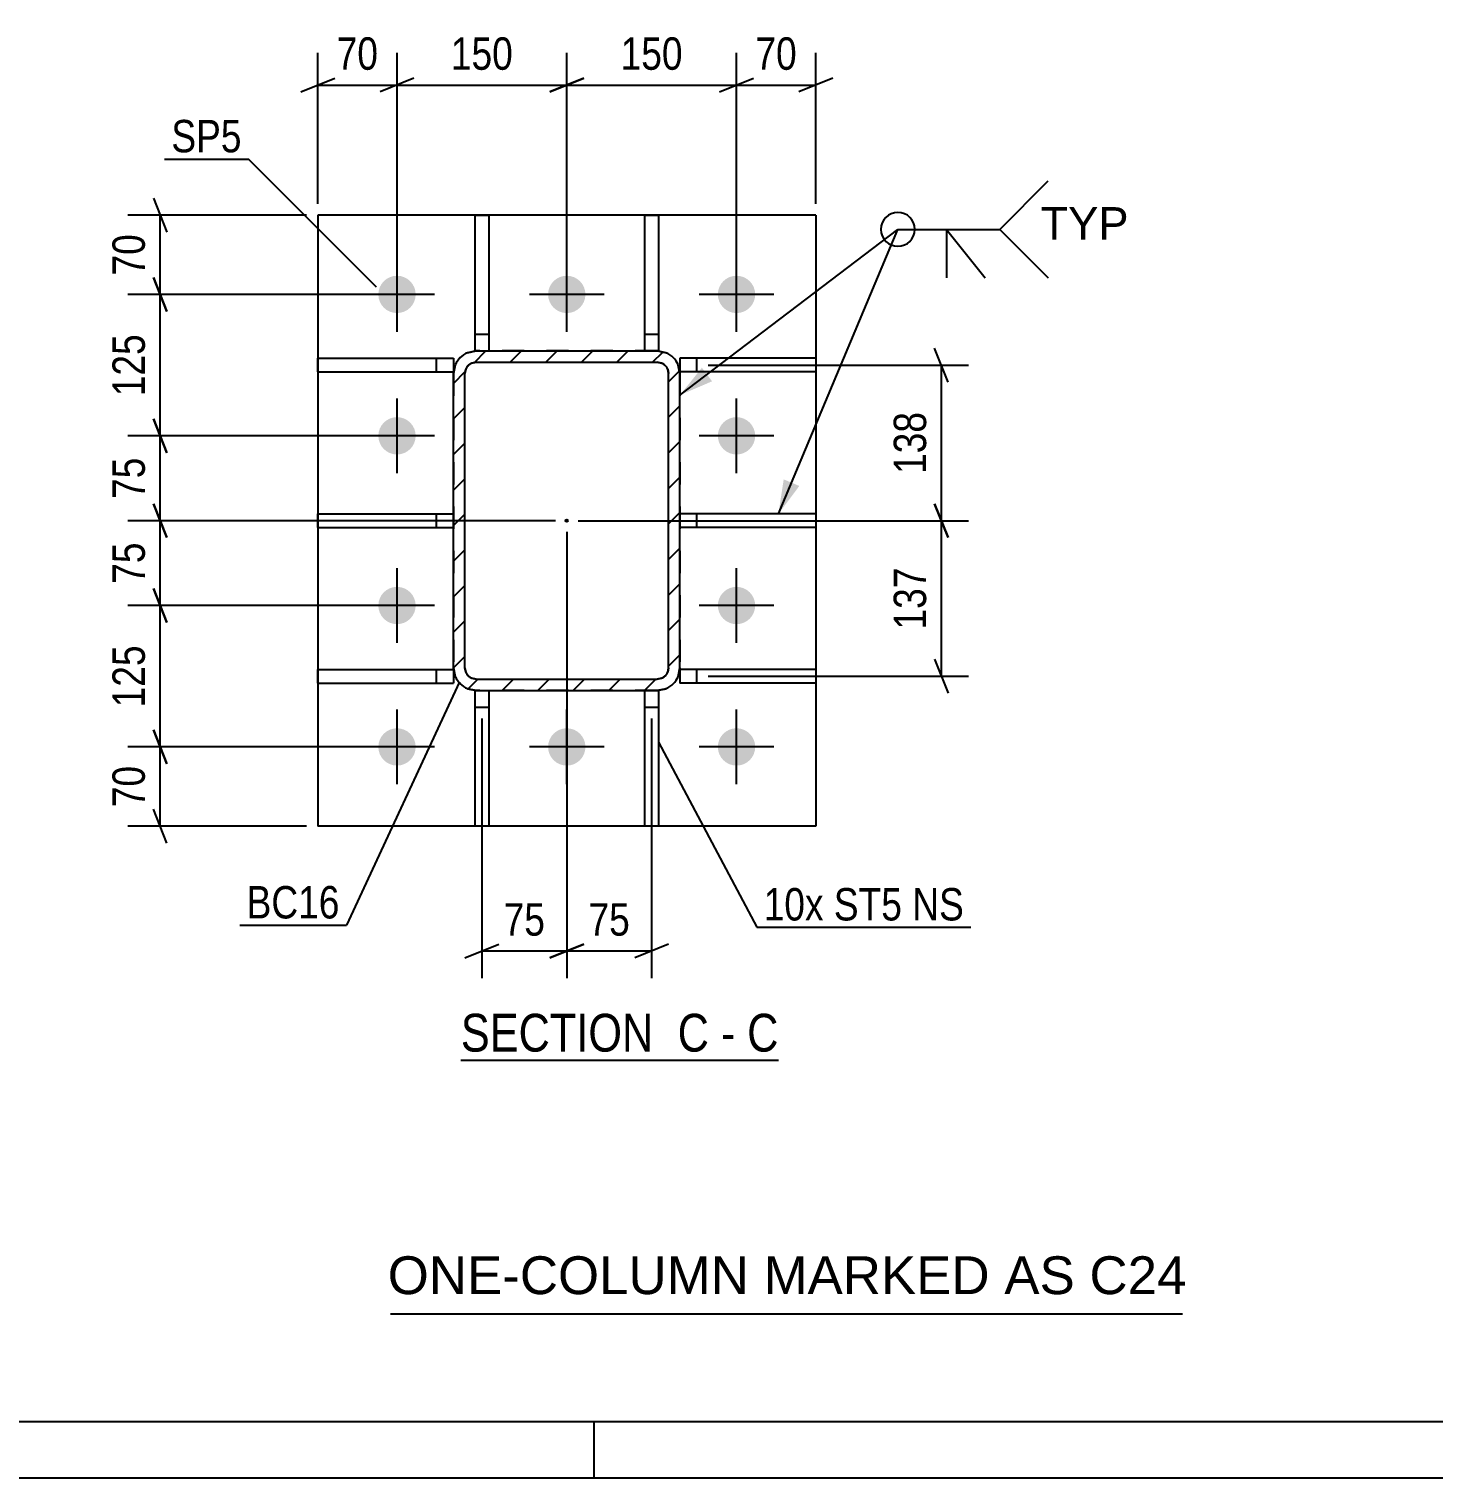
# Model space of a CAD drawing. Header units: millimetres. Extents: x -147 to 447, y -184 to 236.
# Drawn here: x -22.6 to 101.5, y -183.9 to -55.8 of the extents above; entities that cross this region are included whole.
import ezdxf

# ---------------------------------------------------------------- set-up
doc = ezdxf.new("R2010")
doc.units = ezdxf.units.MM
doc.linetypes.add('DXK_LINE_DOT2', pattern=[3.9198, 1.9599, -1.9599])
doc.linetypes.add('DXK_LINE_DOT3', pattern=[5.9187, 2.979, -0.9799, 0.9799, -0.9799])
doc.styles.add('Arial', font='arial.ttf', dxfattribs={"height": 0.2})
doc.styles.add('Arial Narrow', font='ARIALN.TTF', dxfattribs={"height": 0.2})

# ---------------------------------------------------------------- blocks, each defined once
blk = doc.blocks.new('Unknown-284876408-1134')
at = {"color": 5, "linetype": 'Continuous'}
for p, q in [((-141.62, -178.85), (442.38, -178.85)), ((27.38, -183.85), (27.38, -178.85)), ((-146.62, -183.85), (447.38, -183.85))]:
    blk.add_line(p, q, dxfattribs=at)
blk = doc.blocks.new('Unknown-284876408-13 - 7212')
at = {"color": 6, "linetype": 'Continuous'}
blk.add_line((15.6, -146.91), (43.67, -146.91), dxfattribs=at)
at = {"color": 0, "linetype": 'Continuous'}
for points in [[(33.71, -146.16), (33.71, -142.66), (15.6, -142.66), (15.6, -146.16)], [(37.53, -146.16), (37.53, -142.66), (34.76, -142.66), (34.76, -146.16)], [(39.85, -146.16), (39.85, -142.66), (38.58, -142.66), (38.58, -146.16)], [(43.67, -146.16), (43.67, -142.66), (40.9, -142.66), (40.9, -146.16)]]:
    blk.add_wipeout(points, dxfattribs=at)
at = {"color": 7, "linetype": 'Continuous', "style": 'Arial Narrow'}
for s, p in [('SECTION ', (15.6, -146.16)), ('C', (34.76, -146.16)), ('C', (40.9, -146.16)), ('-', (38.58, -146.16))]:
    blk.add_text(s, height=3.34, dxfattribs=at).set_placement(p)
blk = doc.blocks.new('Part-284876408-7265 - 7212')
at = {"color": 2, "linetype": 'Continuous'}
for p, q in [((2.96, -99.83), (2.96, -98.63)), ((2.96, -98.63), (14.96, -98.63)), ((2.96, -99.83), (14.96, -99.83))]:
    blk.add_line(p, q, dxfattribs=at)
at = {"color": 7, "linetype": 'DXK_LINE_DOT2'}
for p, q in [((13.46, -99.83), (13.46, -98.63)), ((14.96, -98.63), (14.96, -99.83))]:
    blk.add_line(p, q, dxfattribs=at)
blk = doc.blocks.new('Part-284876408-7266 - 7212')
at = {"color": 2, "linetype": 'Continuous'}
for p, q in [((2.96, -86.08), (2.96, -84.88)), ((2.96, -84.88), (14.96, -84.88)), ((14.96, -84.88), (14.96, -86.08)), ((2.96, -86.08), (14.96, -86.08))]:
    blk.add_line(p, q, dxfattribs=at)
at = {"color": 7, "linetype": 'DXK_LINE_DOT2'}
blk.add_line((13.46, -86.08), (13.46, -84.88), dxfattribs=at)
blk = doc.blocks.new('Part-284876408-7234 - 7212')
at = {"linetype": 'Continuous'}
h = blk.add_hatch(dxfattribs=at)
h.set_pattern_fill('', scale=0.7, style=0, pattern_type=0)
h.set_pattern_definition([(45, (14.9613, -112.2338), (-1.57154, 1.57154), [])])
h.paths.add_polyline_path([(14.96, -86.23), (14.96, -112.23), (15.11, -113), (15.55, -113.65), (16.2, -114.08), (16.96, -114.23), (32.96, -114.23), (33.73, -114.08), (34.38, -113.65), (34.81, -113), (34.96, -112.23), (34.96, -86.23), (34.81, -85.47), (34.38, -84.82), (33.73, -84.39), (32.96, -84.23), (16.96, -84.23), (16.2, -84.39), (15.55, -84.82), (15.11, -85.47)])
h.paths.add_polyline_path([(16.25, -85.53), (16.58, -85.31), (16.96, -85.23), (32.96, -85.23), (33.34, -85.31), (33.67, -85.53), (33.89, -85.85), (33.96, -86.23), (33.96, -112.23), (33.89, -112.62), (33.67, -112.94), (33.34, -113.16), (32.96, -113.23), (16.96, -113.23), (16.58, -113.16), (16.25, -112.94), (16.04, -112.62), (15.96, -112.23), (15.96, -86.23), (16.04, -85.85)])
blk.add_hatch(color=246, dxfattribs=at).paths.add_polyline_path([(24.96, -99.33, -1), (24.96, -99.13, -1)])
at = {"color": 7, "linetype": 'DXK_LINE_DOT2'}
for p, q in [((16.2, -84.39), (16.96, -84.23)), ((32.96, -84.23), (16.96, -84.23)), ((32.96, -84.23), (33.73, -84.39)), ((14.96, -86.23), (15.11, -85.47)), ((16.96, -85.23), (16.58, -85.31)), ((16.96, -85.23), (32.96, -85.23)), ((33.34, -85.31), (32.96, -85.23)), ((34.81, -85.47), (34.96, -86.23)), ((14.96, -86.23), (14.96, -112.23)), ((16.04, -85.85), (15.96, -86.23)), ((15.96, -112.23), (15.96, -86.23)), ((33.96, -86.23), (33.89, -85.85)), ((33.96, -112.23), (33.96, -86.23)), ((34.96, -86.23), (34.96, -112.23)), ((15.11, -113), (14.96, -112.23)), ((15.96, -112.23), (16.04, -112.62)), ((33.89, -112.62), (33.96, -112.23)), ((34.96, -112.23), (34.81, -113)), ((16.58, -113.16), (16.96, -113.23)), ((16.96, -113.23), (32.96, -113.23)), ((32.96, -113.23), (33.34, -113.16)), ((16.96, -114.23), (16.2, -114.08)), ((32.96, -114.23), (16.96, -114.23)), ((33.73, -114.08), (32.96, -114.23))]:
    blk.add_line(p, q, dxfattribs=at)
at = {"color": 2, "linetype": 'Continuous'}
for p, q in [((16.96, -84.23), (16.2, -84.39)), ((16.96, -84.23), (32.96, -84.23)), ((33.73, -84.39), (32.96, -84.23)), ((15.11, -85.47), (14.96, -86.23)), ((16.58, -85.31), (16.96, -85.23)), ((16.96, -85.23), (32.96, -85.23)), ((32.96, -85.23), (33.34, -85.31)), ((34.96, -86.23), (34.81, -85.47)), ((14.96, -112.23), (14.96, -86.23)), ((15.96, -86.23), (16.04, -85.85)), ((15.96, -112.23), (15.96, -86.23)), ((33.89, -85.85), (33.96, -86.23)), ((33.96, -112.23), (33.96, -86.23)), ((34.96, -112.23), (34.96, -86.23)), ((14.96, -112.23), (15.11, -113)), ((16.04, -112.62), (15.96, -112.23)), ((33.96, -112.23), (33.89, -112.62)), ((34.81, -113), (34.96, -112.23)), ((16.96, -113.23), (16.58, -113.16)), ((16.96, -113.23), (32.96, -113.23)), ((33.34, -113.16), (32.96, -113.23)), ((16.2, -114.08), (16.96, -114.23)), ((16.96, -114.23), (32.96, -114.23)), ((32.96, -114.23), (33.73, -114.08))]:
    blk.add_line(p, q, dxfattribs=at)
at = {"color": 7, "linetype": 'DXK_LINE_DOT3'}
blk.add_line((24.96, -99.23), (24.96, -99.23), dxfattribs=at)
at = {"color": 246, "linetype": 'DXK_LINE_DOT2'}
blk.add_line((24.96, -99.23), (24.96, -99.23), dxfattribs=at)
at = {"color": 246, "linetype": 'Continuous'}
blk.add_circle((24.96, -99.23), 0.1, dxfattribs=at)
at = {"color": 7, "linetype": 'DXK_LINE_DOT2'}
for centre, radius, start, end in [((16.96, -86.23), 2, 112.5, 157.5), ((32.96, -86.23), 2, 22.5, 67.5), ((16.96, -86.23), 1, 112.5, 157.5), ((32.96, -86.23), 1, 22.5, 67.5), ((16.96, -112.23), 1, 202.5, 247.5), ((32.96, -112.23), 1, 292.5, 337.5), ((16.96, -112.23), 2, 202.5, 247.5), ((32.96, -112.23), 2, 292.5, 337.5)]:
    blk.add_arc(centre, radius, start, end, dxfattribs=at)
at = {"color": 2, "linetype": 'Continuous'}
for centre, radius, start, end in [((16.96, -86.23), 2, 112.5, 157.5), ((32.96, -86.23), 2, 22.5, 67.5), ((16.96, -86.23), 1, 112.5, 157.5), ((32.96, -86.23), 1, 22.5, 67.5), ((16.96, -112.23), 1, 202.5, 247.5), ((32.96, -112.23), 1, 292.5, 337.5), ((16.96, -112.23), 2, 202.5, 247.5), ((32.96, -112.23), 2, 292.5, 337.5)]:
    blk.add_arc(centre, radius, start, end, dxfattribs=at)
blk = doc.blocks.new('Part-284876408-7261 - 7212')
at = {"color": 2, "linetype": 'Continuous'}
for p, q in [((31.86, -126.23), (31.86, -114.23)), ((32.96, -114.23), (33.06, -114.23)), ((33.06, -114.23), (33.06, -126.23)), ((33.06, -126.23), (31.86, -126.23))]:
    blk.add_line(p, q, dxfattribs=at)
at = {"color": 7, "linetype": 'DXK_LINE_DOT2'}
for p, q in [((33.06, -114.23), (31.86, -114.23)), ((31.86, -115.73), (33.06, -115.73))]:
    blk.add_line(p, q, dxfattribs=at)
blk = doc.blocks.new('Part-284876408-7237 - 7212')
at = {"color": 2, "linetype": 'Continuous'}
for p, q in [((2.96, -72.23), (2.96, -126.23)), ((46.96, -72.23), (2.96, -72.23)), ((46.96, -72.23), (46.96, -126.23)), ((46.96, -126.23), (2.96, -126.23))]:
    blk.add_line(p, q, dxfattribs=at)
blk = doc.blocks.new('Part-284876408-7262 - 7212')
at = {"color": 2, "linetype": 'Continuous'}
for p, q in [((16.86, -114.23), (16.96, -114.23)), ((16.86, -126.23), (16.86, -114.23)), ((18.06, -114.23), (18.06, -126.23)), ((18.06, -126.23), (16.86, -126.23))]:
    blk.add_line(p, q, dxfattribs=at)
at = {"color": 7, "linetype": 'DXK_LINE_DOT2'}
for p, q in [((16.86, -114.23), (18.06, -114.23)), ((16.86, -115.73), (18.06, -115.73))]:
    blk.add_line(p, q, dxfattribs=at)
blk = doc.blocks.new('Part-284876408-7263 - 7212')
at = {"color": 2, "linetype": 'Continuous'}
for p, q in [((31.86, -84.23), (31.86, -72.23)), ((31.86, -72.23), (33.06, -72.23)), ((33.06, -72.23), (33.06, -84.23)), ((33.06, -84.23), (32.96, -84.23))]:
    blk.add_line(p, q, dxfattribs=at)
at = {"color": 7, "linetype": 'DXK_LINE_DOT2'}
for p, q in [((31.86, -82.73), (33.06, -82.73)), ((32.96, -84.23), (31.86, -84.23))]:
    blk.add_line(p, q, dxfattribs=at)
blk = doc.blocks.new('Part-284876408-7264 - 7212')
at = {"color": 2, "linetype": 'Continuous'}
for p, q in [((16.86, -84.23), (16.86, -72.23)), ((16.86, -72.23), (18.06, -72.23)), ((18.06, -72.23), (18.06, -84.23)), ((16.86, -84.23), (16.96, -84.23))]:
    blk.add_line(p, q, dxfattribs=at)
at = {"color": 7, "linetype": 'DXK_LINE_DOT2'}
for p, q in [((16.86, -82.73), (18.06, -82.73)), ((16.96, -84.23), (18.06, -84.23))]:
    blk.add_line(p, q, dxfattribs=at)
blk = doc.blocks.new('Part-284876408-7267 - 7212')
at = {"color": 2, "linetype": 'Continuous'}
for p, q in [((2.96, -113.58), (2.96, -112.38)), ((2.96, -112.38), (14.96, -112.38)), ((14.96, -112.38), (14.96, -113.58)), ((2.96, -113.58), (14.96, -113.58))]:
    blk.add_line(p, q, dxfattribs=at)
at = {"color": 7, "linetype": 'DXK_LINE_DOT2'}
blk.add_line((13.46, -113.58), (13.46, -112.38), dxfattribs=at)
blk = doc.blocks.new('Part-284876408-7268 - 7212')
at = {"color": 2, "linetype": 'Continuous'}
for p, q in [((46.96, -98.63), (34.96, -98.63)), ((46.96, -99.83), (34.96, -99.83)), ((46.96, -98.63), (46.96, -99.83))]:
    blk.add_line(p, q, dxfattribs=at)
at = {"color": 7, "linetype": 'DXK_LINE_DOT2'}
for p, q in [((34.96, -98.63), (34.96, -99.83)), ((36.46, -99.83), (36.46, -98.63))]:
    blk.add_line(p, q, dxfattribs=at)
blk = doc.blocks.new('Part-284876408-7269 - 7212')
at = {"color": 2, "linetype": 'Continuous'}
for p, q in [((46.96, -84.88), (34.96, -84.88)), ((34.96, -84.88), (34.96, -86.08)), ((46.96, -84.88), (46.96, -86.08)), ((46.96, -86.08), (34.96, -86.08))]:
    blk.add_line(p, q, dxfattribs=at)
at = {"color": 7, "linetype": 'DXK_LINE_DOT2'}
blk.add_line((36.46, -86.08), (36.46, -84.88), dxfattribs=at)
blk = doc.blocks.new('Part-284876408-7270 - 7212')
at = {"color": 2, "linetype": 'Continuous'}
for p, q in [((46.96, -112.38), (34.96, -112.38)), ((34.96, -112.38), (34.96, -113.58)), ((46.96, -112.38), (46.96, -113.58)), ((46.96, -113.58), (34.96, -113.58))]:
    blk.add_line(p, q, dxfattribs=at)
at = {"color": 7, "linetype": 'DXK_LINE_DOT2'}
blk.add_line((36.46, -113.58), (36.46, -112.38), dxfattribs=at)
blk = doc.blocks.new('Bolt-284876408-7284 - 7212')
at = {"linetype": 'Continuous'}
for points in [[(8.31, -79.23, -1), (11.61, -79.23, -1)], [(23.31, -79.23, -1), (26.61, -79.23, -1)], [(38.31, -79.23, -1), (41.61, -79.23, -1)], [(8.31, -91.73, -1), (11.61, -91.73, -1)], [(38.31, -91.73, -1), (41.61, -91.73, -1)], [(8.31, -106.73, -1), (11.61, -106.73, -1)], [(38.31, -106.73, -1), (41.61, -106.73, -1)], [(8.31, -119.23, -1), (11.61, -119.23, -1)], [(23.31, -119.23, -1), (26.61, -119.23, -1)], [(38.31, -119.23, -1), (41.61, -119.23, -1)]]:
    blk.add_hatch(color=1, dxfattribs=at).paths.add_polyline_path(points)
at = {"color": 1, "linetype": 'Continuous'}
for p, q in [((9.96, -82.53), (9.96, -75.93)), ((24.96, -82.53), (24.96, -75.93)), ((39.96, -82.53), (39.96, -75.93)), ((13.26, -79.23), (6.66, -79.23)), ((28.26, -79.23), (21.66, -79.23)), ((43.26, -79.23), (36.66, -79.23)), ((9.96, -95.03), (9.96, -88.43)), ((39.96, -95.03), (39.96, -88.43)), ((13.26, -91.73), (6.66, -91.73)), ((43.26, -91.73), (36.66, -91.73)), ((9.96, -110.03), (9.96, -103.43)), ((39.96, -110.03), (39.96, -103.43)), ((13.26, -106.73), (6.66, -106.73)), ((43.26, -106.73), (36.66, -106.73)), ((9.96, -122.53), (9.96, -115.93)), ((24.96, -122.53), (24.96, -115.93)), ((39.96, -122.53), (39.96, -115.93)), ((13.26, -119.23), (6.66, -119.23)), ((28.26, -119.23), (21.66, -119.23)), ((43.26, -119.23), (36.66, -119.23))]:
    blk.add_line(p, q, dxfattribs=at)
blk = doc.blocks.new('StraightDimension-284876408-8996 - 7212')
at = {"color": 7, "linetype": 'Continuous'}
for p, q in [((-11.57, -117.73), (-10.37, -120.73)), ((8.96, -119.23), (-13.82, -119.23)), ((-10.97, -126.23), (-10.97, -119.23)), ((-10.37, -127.73), (-11.57, -124.73)), ((1.96, -126.23), (-13.82, -126.23))]:
    blk.add_line(p, q, dxfattribs=at)
at = {"color": 0}
blk.add_wipeout([(-11.72, -120.31), (-15.92, -120.31), (-15.92, -125.16), (-11.72, -125.16)], dxfattribs=at)
at = {"color": 3, "style": 'Arial Narrow'}
blk.add_text('70', height=2.863, rotation=90.0002, dxfattribs=at).set_placement((-12.32, -124.56))
blk = doc.blocks.new('StraightDimension-284876408-9064 - 7212')
at = {"color": 7, "linetype": 'Continuous'}
for p, q in [((58.66, -100.73), (57.46, -97.73)), ((25.96, -99.23), (60.46, -99.23)), ((58.06, -112.98), (58.06, -99.23)), ((57.46, -111.48), (58.66, -114.48)), ((37.46, -112.98), (60.46, -112.98))]:
    blk.add_line(p, q, dxfattribs=at)
at = {"color": 0}
blk.add_wipeout([(57.31, -102.77), (53.11, -102.77), (53.11, -109.45), (57.31, -109.45)], dxfattribs=at)
at = {"color": 3, "style": 'Arial Narrow'}
blk.add_text('137', height=2.863, rotation=90.0002, dxfattribs=at).set_placement((56.71, -108.85))
blk = doc.blocks.new('StraightDimension-284876408-8993 - 7212')
at = {"color": 7, "linetype": 'Continuous'}
for p, q in [((-11.57, -90.23), (-10.37, -93.23)), ((8.96, -91.73), (-13.82, -91.73)), ((-10.97, -99.23), (-10.97, -91.73)), ((-10.37, -100.73), (-11.57, -97.73)), ((23.96, -99.23), (-13.82, -99.23))]:
    blk.add_line(p, q, dxfattribs=at)
at = {"color": 0}
blk.add_wipeout([(-11.72, -93.06), (-15.92, -93.06), (-15.92, -97.91), (-11.72, -97.91)], dxfattribs=at)
at = {"color": 3, "style": 'Arial Narrow'}
blk.add_text('75', height=2.863, rotation=90.0002, dxfattribs=at).set_placement((-12.32, -97.31))
blk = doc.blocks.new('StraightDimension-284876408-8992 - 7212')
at = {"color": 7, "linetype": 'Continuous'}
for p, q in [((-11.57, -77.73), (-10.37, -80.73)), ((8.96, -79.23), (-13.82, -79.23)), ((-10.97, -91.73), (-10.97, -79.23)), ((-10.37, -93.23), (-11.57, -90.23)), ((8.96, -91.73), (-13.82, -91.73))]:
    blk.add_line(p, q, dxfattribs=at)
at = {"color": 0}
blk.add_wipeout([(-11.72, -82.14), (-15.92, -82.14), (-15.92, -88.83), (-11.72, -88.83)], dxfattribs=at)
at = {"color": 3, "style": 'Arial Narrow'}
blk.add_text('125', height=2.863, rotation=90.0002, dxfattribs=at).set_placement((-12.32, -88.23))
blk = doc.blocks.new('StraightDimension-284876408-9063 - 7212')
at = {"color": 7, "linetype": 'Continuous'}
for p, q in [((58.66, -86.98), (57.46, -83.98)), ((37.46, -85.48), (60.46, -85.48)), ((58.06, -99.23), (58.06, -85.48)), ((57.46, -97.73), (58.66, -100.73)), ((25.96, -99.23), (60.46, -99.23))]:
    blk.add_line(p, q, dxfattribs=at)
at = {"color": 0}
blk.add_wipeout([(57.31, -89.02), (53.11, -89.02), (53.11, -95.7), (57.31, -95.7)], dxfattribs=at)
at = {"color": 3, "style": 'Arial Narrow'}
blk.add_text('138', height=2.863, rotation=90.0002, dxfattribs=at).set_placement((56.71, -95.1))
blk = doc.blocks.new('StraightDimension-284876408-8966 - 7212')
at = {"color": 7, "linetype": 'Continuous'}
for p, q in [((39.96, -78.23), (39.96, -57.87)), ((46.96, -71.23), (46.96, -57.87)), ((38.46, -61.32), (41.46, -60.12)), ((48.46, -60.12), (45.46, -61.32)), ((39.96, -60.72), (46.96, -60.72))]:
    blk.add_line(p, q, dxfattribs=at)
at = {"color": 0}
blk.add_wipeout([(45.89, -59.97), (45.89, -55.77), (41.03, -55.77), (41.03, -59.97)], dxfattribs=at)
at = {"color": 3, "style": 'Arial Narrow'}
blk.add_text('70', height=2.863, dxfattribs=at).set_placement((41.63, -59.37))
blk = doc.blocks.new('StraightDimension-284876408-8967 - 7212')
at = {"color": 7, "linetype": 'Continuous'}
for p, q in [((24.96, -78.23), (24.96, -57.87)), ((39.96, -78.23), (39.96, -57.87)), ((26.46, -60.12), (23.46, -61.32)), ((38.46, -61.32), (41.46, -60.12)), ((24.96, -60.72), (39.96, -60.72))]:
    blk.add_line(p, q, dxfattribs=at)
at = {"color": 0}
blk.add_wipeout([(35.8, -59.97), (35.8, -55.77), (29.12, -55.77), (29.12, -59.97)], dxfattribs=at)
at = {"color": 3, "style": 'Arial Narrow'}
blk.add_text('150', height=2.863, dxfattribs=at).set_placement((29.72, -59.37))
blk = doc.blocks.new('StraightDimension-284876408-8968 - 7212')
at = {"color": 7, "linetype": 'Continuous'}
for p, q in [((9.96, -78.23), (9.96, -57.87)), ((24.96, -78.23), (24.96, -57.87)), ((11.46, -60.12), (8.46, -61.32)), ((23.46, -61.32), (26.46, -60.12)), ((9.96, -60.72), (24.96, -60.72))]:
    blk.add_line(p, q, dxfattribs=at)
at = {"color": 0}
blk.add_wipeout([(20.8, -59.97), (20.8, -55.77), (14.12, -55.77), (14.12, -59.97)], dxfattribs=at)
at = {"color": 3, "style": 'Arial Narrow'}
blk.add_text('150', height=2.863, dxfattribs=at).set_placement((14.72, -59.37))
blk = doc.blocks.new('StraightDimension-284876408-8969 - 7212')
at = {"color": 7, "linetype": 'Continuous'}
for p, q in [((2.96, -71.23), (2.96, -57.87)), ((9.96, -78.23), (9.96, -57.87)), ((1.46, -61.32), (4.46, -60.12)), ((11.46, -60.12), (8.46, -61.32)), ((2.96, -60.72), (9.96, -60.72))]:
    blk.add_line(p, q, dxfattribs=at)
at = {"color": 0}
blk.add_wipeout([(8.89, -59.97), (8.89, -55.77), (4.03, -55.77), (4.03, -59.97)], dxfattribs=at)
at = {"color": 3, "style": 'Arial Narrow'}
blk.add_text('70', height=2.863, dxfattribs=at).set_placement((4.63, -59.37))
blk = doc.blocks.new('StraightDimension-284876408-8991 - 7212')
at = {"color": 7, "linetype": 'Continuous'}
for p, q in [((-11.57, -70.73), (-10.37, -73.73)), ((1.96, -72.23), (-13.82, -72.23)), ((-10.97, -79.23), (-10.97, -72.23)), ((-10.37, -80.73), (-11.57, -77.73)), ((8.96, -79.23), (-13.82, -79.23))]:
    blk.add_line(p, q, dxfattribs=at)
at = {"color": 0}
blk.add_wipeout([(-11.72, -73.31), (-15.92, -73.31), (-15.92, -78.16), (-11.72, -78.16)], dxfattribs=at)
at = {"color": 3, "style": 'Arial Narrow'}
blk.add_text('70', height=2.863, rotation=90.0002, dxfattribs=at).set_placement((-12.32, -77.56))
blk = doc.blocks.new('StraightDimension-284876408-8994 - 7212')
at = {"color": 7, "linetype": 'Continuous'}
for p, q in [((-11.57, -97.73), (-10.37, -100.73)), ((23.96, -99.23), (-13.82, -99.23)), ((-10.97, -106.73), (-10.97, -99.23)), ((-10.37, -108.23), (-11.57, -105.23)), ((8.96, -106.73), (-13.82, -106.73))]:
    blk.add_line(p, q, dxfattribs=at)
at = {"color": 0}
blk.add_wipeout([(-11.72, -100.56), (-15.92, -100.56), (-15.92, -105.41), (-11.72, -105.41)], dxfattribs=at)
at = {"color": 3, "style": 'Arial Narrow'}
blk.add_text('75', height=2.863, rotation=90.0002, dxfattribs=at).set_placement((-12.32, -104.81))
blk = doc.blocks.new('StraightDimension-284876408-8995 - 7212')
at = {"color": 7, "linetype": 'Continuous'}
for p, q in [((-11.57, -105.23), (-10.37, -108.23)), ((8.96, -106.73), (-13.82, -106.73)), ((-10.97, -119.23), (-10.97, -106.73)), ((-10.37, -120.73), (-11.57, -117.73)), ((8.96, -119.23), (-13.82, -119.23))]:
    blk.add_line(p, q, dxfattribs=at)
at = {"color": 0}
blk.add_wipeout([(-11.72, -109.64), (-15.92, -109.64), (-15.92, -116.33), (-11.72, -116.33)], dxfattribs=at)
at = {"color": 3, "style": 'Arial Narrow'}
blk.add_text('125', height=2.863, rotation=90.0002, dxfattribs=at).set_placement((-12.32, -115.73))
blk = doc.blocks.new('StraightDimension-284876408-9046 - 7212')
at = {"color": 7, "linetype": 'Continuous'}
for p, q in [((24.96, -100.23), (24.96, -139.66)), ((32.46, -116.73), (32.46, -139.66)), ((23.46, -137.86), (26.46, -136.66)), ((33.96, -136.66), (30.96, -137.86)), ((24.96, -137.26), (32.46, -137.26))]:
    blk.add_line(p, q, dxfattribs=at)
at = {"color": 0}
blk.add_wipeout([(31.14, -136.51), (31.14, -132.31), (26.28, -132.31), (26.28, -136.51)], dxfattribs=at)
at = {"color": 3, "style": 'Arial Narrow'}
blk.add_text('75', height=2.863, dxfattribs=at).set_placement((26.88, -135.91))
blk = doc.blocks.new('StraightDimension-284876408-9047 - 7212')
at = {"color": 7, "linetype": 'Continuous'}
for p, q in [((24.96, -100.23), (24.96, -139.66)), ((17.46, -116.73), (17.46, -139.66)), ((15.96, -137.86), (18.96, -136.66)), ((26.46, -136.66), (23.46, -137.86)), ((17.46, -137.26), (24.96, -137.26))]:
    blk.add_line(p, q, dxfattribs=at)
at = {"color": 0}
blk.add_wipeout([(23.64, -136.51), (23.64, -132.31), (18.78, -132.31), (18.78, -136.51)], dxfattribs=at)
at = {"color": 3, "style": 'Arial Narrow'}
blk.add_text('75', height=2.863, dxfattribs=at).set_placement((19.38, -135.91))
blk = doc.blocks.new('Unknown-284876408-11655')
at = {"color": 7, "linetype": 'Continuous'}
blk.add_line((9.38, -169.35), (79.38, -169.35), dxfattribs=at)
at = {"color": 7, "style": 'Arial'}
blk.add_text('ONE-COLUMN MARKED AS C24', height=3.3428, dxfattribs=at).set_placement((9.14, -167.6))
blk = doc.blocks.new('MarkSet-284876408-8946 - 7212')
at = {"color": 0}
for points in [[(47.66, -134.57), (47.66, -131.57), (42.36, -131.57), (42.36, -134.57)], [(54.59, -134.57), (54.59, -131.57), (48.56, -131.57), (48.56, -134.57)], [(60.05, -134.57), (60.05, -131.57), (55.49, -131.57), (55.49, -134.57)]]:
    blk.add_wipeout(points, dxfattribs=at)
for points in [[(47.66, -134.57), (47.66, -131.57), (42.36, -131.57), (42.36, -134.57)], [(54.59, -134.57), (54.59, -131.57), (48.56, -131.57), (48.56, -134.57)], [(60.05, -134.57), (60.05, -131.57), (55.49, -131.57), (55.49, -134.57)]]:
    blk.add_wipeout(points, dxfattribs=at)
at = {"color": 30, "linetype": 'Continuous'}
for p, q in [((33.06, -118.81), (41.76, -135.17)), ((41.76, -135.17), (60.65, -135.17))]:
    blk.add_line(p, q, dxfattribs=at)
at = {"color": 3, "style": 'Arial Narrow'}
for s, p in [('10x', (42.36, -134.57)), ('ST5', (48.56, -134.57)), ('NS', (55.49, -134.57))]:
    blk.add_text(s, height=2.863, dxfattribs=at).set_placement(p)
blk = doc.blocks.new('Mark-284876408-9077 - 7212')
at = {"color": 0}
blk.add_wipeout([(4.89, -134.39), (4.89, -131.39), (-3.33, -131.39), (-3.33, -134.39)], dxfattribs=at)
blk.add_wipeout([(4.89, -134.39), (4.89, -131.39), (-3.33, -131.39), (-3.33, -134.39)], dxfattribs=at)
at = {"color": 30, "linetype": 'Continuous'}
for p in [(15.49, -113.47), (-3.93, -134.99)]:
    blk.add_line(p, (5.49, -134.99), dxfattribs=at)
at = {"color": 3, "style": 'Arial Narrow'}
blk.add_text('BC16', height=2.863, dxfattribs=at).set_placement((-3.33, -134.39))
blk = doc.blocks.new('Mark-284876408-9080 - 7212')
at = {"color": 0}
blk.add_wipeout([(-3.77, -66.67), (-3.77, -63.67), (-9.98, -63.67), (-9.98, -66.67)], dxfattribs=at)
blk.add_wipeout([(-3.77, -66.67), (-3.77, -63.67), (-9.98, -63.67), (-9.98, -66.67)], dxfattribs=at)
at = {"color": 30, "linetype": 'Continuous'}
for p in [(-10.58, -67.27), (8.14, -78.58)]:
    blk.add_line(p, (-3.17, -67.27), dxfattribs=at)
at = {"color": 3, "style": 'Arial Narrow'}
blk.add_text('SP5', height=2.863, dxfattribs=at).set_placement((-9.98, -66.67))
blk = doc.blocks.new('WeldMark-284876408-9373 - 7212')
at = {"linetype": 'Continuous'}
for points in [[(37.8, -86.91), (34.96, -88.13), (36.9, -85.71)], [(45.51, -96.16), (43.66, -98.63), (44.13, -95.58)]]:
    blk.add_hatch(color=30, dxfattribs=at).paths.add_polyline_path(points)
at = {"color": 30, "linetype": 'Continuous'}
for p, q in [((34.96, -88.13), (54.22, -73.48)), ((43.66, -98.63), (54.22, -73.48)), ((54.22, -73.48), (63.22, -73.48))]:
    blk.add_line(p, q, dxfattribs=at)
at = {"color": 3, "linetype": 'Continuous'}
for q in [(61.93, -77.77), (58.5, -77.77)]:
    blk.add_line((58.5, -73.48), q, dxfattribs=at)
for start, end in [(90, 270), (270, 90)]:
    blk.add_arc((54.22, -73.48), 1.5, start, end, dxfattribs=at)
at = {"color": 0, "linetype": 'Continuous'}
blk.add_wipeout([(74.59, -74.38), (74.59, -71.38), (66.82, -71.38), (66.82, -74.38)], dxfattribs=at)
blk.add_wipeout([(74.59, -74.38), (74.59, -71.38), (66.82, -71.38), (66.82, -74.38)], dxfattribs=at)
at = {"color": 3, "linetype": 'Continuous'}
for q in [(67.5, -69.19), (67.5, -77.77)]:
    blk.add_line((63.22, -73.48), q, dxfattribs=at)
at = {"color": 3, "linetype": 'Continuous', "style": 'Arial'}
blk.add_text('TYP', height=2.865, dxfattribs=at).set_placement((66.82, -74.38))

msp = doc.modelspace()

# ---------------------------------------------------------------- block references
for name in ['Unknown-284876408-1134', 'Part-284876408-7237 - 7212', 'Part-284876408-7264 - 7212', 'Part-284876408-7263 - 7212', 'Bolt-284876408-7284 - 7212', 'Part-284876408-7234 - 7212', 'Part-284876408-7266 - 7212', 'Part-284876408-7269 - 7212', 'Part-284876408-7265 - 7212', 'Part-284876408-7268 - 7212', 'Part-284876408-7267 - 7212', 'Part-284876408-7270 - 7212', 'Part-284876408-7262 - 7212', 'Part-284876408-7261 - 7212', 'Unknown-284876408-11655']:
    msp.add_blockref(name, (0, 0))

# ---------------------------------------------------------------- next in the draw order: block references
for name in ['StraightDimension-284876408-8966 - 7212', 'StraightDimension-284876408-8993 - 7212', 'StraightDimension-284876408-9064 - 7212', 'StraightDimension-284876408-8996 - 7212', 'Unknown-284876408-13 - 7212']:
    msp.add_blockref(name, (0, 0))

# ---------------------------------------------------------------- next in the draw order: block references
for name in ['StraightDimension-284876408-8967 - 7212', 'StraightDimension-284876408-8992 - 7212', 'StraightDimension-284876408-9063 - 7212', 'StraightDimension-284876408-8994 - 7212']:
    msp.add_blockref(name, (0, 0))

# ---------------------------------------------------------------- next in the draw order: block references
for name in ['StraightDimension-284876408-8968 - 7212', 'WeldMark-284876408-9373 - 7212', 'StraightDimension-284876408-9046 - 7212', 'StraightDimension-284876408-8995 - 7212']:
    msp.add_blockref(name, (0, 0))

# ---------------------------------------------------------------- next in the draw order: block references
for name in ['StraightDimension-284876408-8969 - 7212', 'StraightDimension-284876408-9047 - 7212', 'MarkSet-284876408-8946 - 7212']:
    msp.add_blockref(name, (0, 0))

# ---------------------------------------------------------------- next in the draw order: block references
for name in ['StraightDimension-284876408-8991 - 7212', 'Mark-284876408-9077 - 7212']:
    msp.add_blockref(name, (0, 0))

# ---------------------------------------------------------------- next in the draw order: block references
msp.add_blockref('Mark-284876408-9080 - 7212', (0, 0))

doc.saveas('drawing.dxf')
